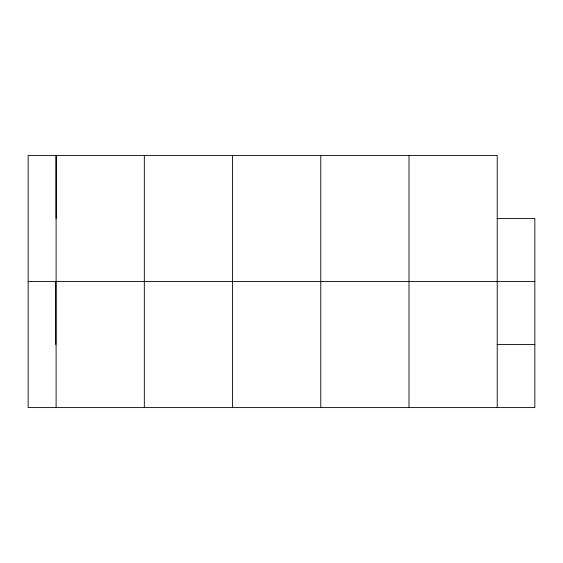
<?xml version="1.0" encoding="UTF-8"?>
<svg xmlns="http://www.w3.org/2000/svg" width="563" height="563" viewBox="0 0 563 563"><rect width="100%" height="100%" fill="white"/><g stroke="black" fill="none" stroke-linecap="round" stroke-linejoin="round"><path stroke-width="0.84" d="M56.103 218.451L56.103 155.409L56.103 407.591M497.023 218.451L534.85 218.451L534.85 407.591L28.15 407.591L28.15 155.409L497.22 155.409L497.22 407.591M28.15 281.5L534.85 281.5M497.143 344.549L534.85 344.549M408.998 155.409L408.998 407.591M320.769 155.409L320.769 407.591M232.547 155.409L232.547 407.591M144.325 155.409L144.325 407.591M55.772 281.5L55.772 344.549"/></g></svg>
